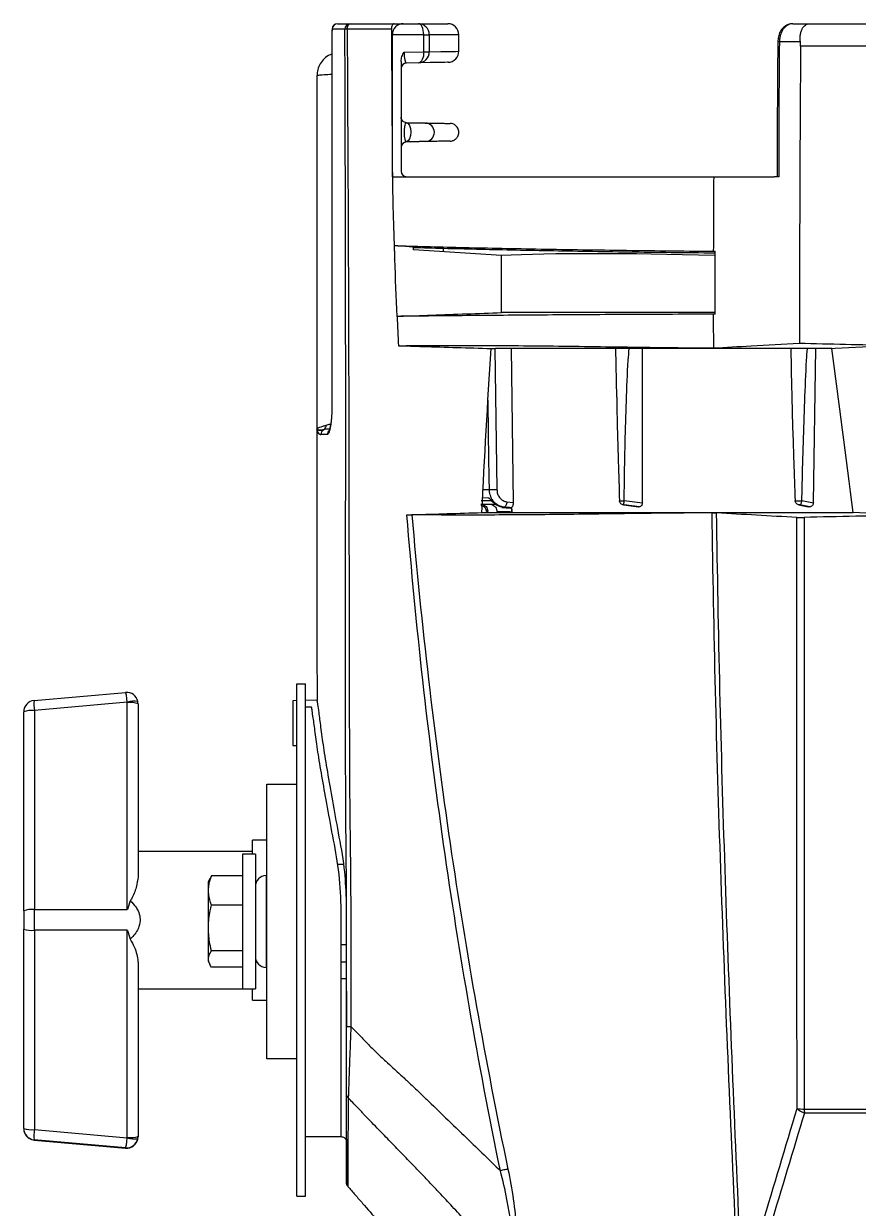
# Model space of a CAD drawing. Extents: x 9.3 to 87.2, y 1.1 to 68.8.
# Drawn here: x 32.32 to 36.88, y 7.54 to 14.01 of the extents above; entities that cross this region are included whole.
import ezdxf

# ---------------------------------------------------------------- set-up
doc = ezdxf.new("R2010")
doc.units = 0
doc.header["$MEASUREMENT"] = 0
doc.layers.add('OBJECT', color=7, linetype='CONTINUOUS')

msp = doc.modelspace()

# ---------------------------------------------------------------- linework, layer by layer
at = {"layer": 'OBJECT'}
for p, q in [((34.0049, 13.9833), (34.0039, 13.9714)), ((34.0049, 13.9833), (34.0051, 13.9808)), ((34.1045, 14.0108), (34.3445, 14.0108)), ((34.3445, 14.0108), (34.3943, 14.0108)), ((34.3943, 14.0108), (34.4773, 14.0108)), ((34.4773, 14.0108), (34.6375, 14.0108)), ((36.5226, 14.0108), (36.6113, 14.0108)), ((36.6113, 14.0108), (38.1725, 14.0108)), ((34.0038, 13.9689), (34.0037, 11.9208)), ((34.0041, 13.9689), (34.0038, 13.9689)), ((34.0039, 13.9714), (34.0041, 13.9689)), ((34.3343, 13.1748), (34.3343, 13.9512)), ((34.3343, 13.1748), (34.3343, 13.9508)), ((34.5055, 13.9508), (34.3343, 13.9508)), ((34.5055, 13.8575), (34.5055, 13.9508)), ((34.5055, 13.9508), (34.5361, 13.9508)), ((34.5361, 13.9508), (34.5361, 13.8575)), ((34.6975, 13.9508), (34.5361, 13.9508)), ((34.6975, 13.8603), (34.6975, 13.9508)), ((34.3984, 13.8556), (34.5055, 13.8575)), ((34.5055, 13.8575), (34.5361, 13.8575)), ((38.1725, 13.8885), (36.5655, 13.8885)), ((34.3825, 13.8046), (34.3825, 13.2048)), ((34.4784, 13.7975), (34.412, 13.7963)), ((33.9225, 13.7284), (33.9225, 11.7974)), ((36.0904, 13.1748), (36.4106, 13.1748)), ((36.4106, 13.1748), (36.4206, 13.1748)), ((36.4456, 13.1748), (36.4206, 13.1748)), ((34.9306, 12.7448), (34.4494, 12.7756)), ((34.6125, 12.7843), (34.6125, 12.7652)), ((34.3466, 12.7242), (34.3466, 12.7255)), ((34.9306, 12.4328), (34.9306, 12.7448)), ((36.0985, 12.4328), (34.9306, 12.4328)), ((34.3598, 12.4119), (34.3581, 12.4119)), ((36.0985, 12.4235), (36.0883, 12.4239)), ((34.8948, 12.2363), (34.9057, 11.4659)), ((34.9832, 12.239), (34.9948, 11.3952)), ((35.5541, 12.2363), (35.5601, 11.9709)), ((35.7006, 11.3932), (35.7015, 12.239)), ((36.5123, 12.2363), (36.5156, 12.0219)), ((36.6354, 11.3932), (36.6489, 12.239)), ((34.8305, 11.4667), (34.8647, 11.4659)), ((34.8206, 11.405), (34.8854, 11.405)), ((34.8279, 11.4217), (34.8583, 11.4211)), ((34.9605, 11.3986), (34.9948, 11.3952)), ((35.5754, 11.4046), (35.5754, 11.4032)), ((35.6013, 11.4039), (35.6013, 11.4056)), ((35.6013, 11.4056), (35.7006, 11.3932)), ((36.5354, 11.4046), (36.5355, 11.4032)), ((36.5722, 11.4039), (36.5723, 11.4056)), ((36.5723, 11.4056), (36.6354, 11.3932)), ((34.826, 11.3857), (34.8649, 11.3857)), ((34.8649, 11.3857), (34.906, 11.3857)), ((34.9052, 11.3457), (34.9795, 11.3457)), ((34.9334, 11.3677), (34.9776, 11.3636)), ((34.9335, 11.3677), (34.9334, 11.3677)), ((34.9335, 11.3677), (34.9777, 11.3636)), ((34.9842, 11.3657), (34.9436, 11.3698)), ((34.9777, 11.3636), (34.9776, 11.3636)), ((34.9783, 11.3636), (34.9777, 11.3636)), ((35.598, 11.3815), (35.6799, 11.371)), ((35.6008, 11.3813), (35.6005, 11.3813)), ((35.6005, 11.3813), (35.6815, 11.3709)), ((35.6844, 11.3709), (35.6008, 11.3813)), ((35.6815, 11.3709), (35.68, 11.3712)), ((36.5564, 11.3819), (36.6075, 11.3713)), ((36.5619, 11.3813), (36.5614, 11.3813)), ((36.5614, 11.3813), (36.6114, 11.3709)), ((36.615, 11.3709), (36.5619, 11.3813)), ((36.6114, 11.3709), (36.6076, 11.3716)), ((37.1511, 11.3242), (36.8525, 11.3398)), ((32.3766, 10.3132), (32.8766, 10.3571)), ((33.8125, 7.6048), (33.8125, 10.4048)), ((33.8125, 10.4048), (33.8605, 10.4048)), ((33.8605, 7.6048), (33.8605, 10.4048)), ((32.8855, 10.3029), (32.3777, 10.2583)), ((32.8857, 9.1705), (32.8857, 10.3014)), ((32.9445, 10.2948), (32.9445, 9.35)), ((33.8125, 10.3122), (33.7905, 10.3118)), ((33.7905, 10.3118), (33.7905, 10.0678)), ((33.9276, 10.3142), (33.8605, 10.313)), ((32.3195, 9.1629), (32.3195, 10.2509)), ((32.3777, 10.2583), (32.3777, 9.1703)), ((33.8932, 10.2765), (33.8605, 10.2766)), ((33.7905, 10.0678), (33.8125, 10.0674)), ((33.6475, 8.3548), (33.6475, 9.8548)), ((33.6475, 9.8548), (33.8125, 9.8548)), ((33.6475, 9.5496), (33.5695, 9.5496)), ((33.5695, 9.4723), (33.5695, 9.5496)), ((33.5695, 9.4871), (32.9445, 9.4871)), ((33.5855, 9.4723), (33.5155, 9.4723)), ((33.5155, 9.4723), (33.5155, 8.7373)), ((33.5855, 9.4723), (33.5855, 8.7373)), ((34.0668, 9.4164), (34.034, 9.417)), ((33.3367, 9.3394), (33.3275, 9.3198)), ((33.3451, 9.3541), (33.3381, 9.3387)), ((33.5155, 9.3541), (33.3451, 9.3541)), ((33.6475, 9.3561), (33.6445, 9.3561)), ((33.6445, 9.3561), (33.6445, 8.8536)), ((33.3275, 9.3198), (33.3275, 8.8898)), ((33.5155, 9.1943), (33.3451, 9.1943)), ((32.3195, 9.1629), (32.3195, 9.0641)), ((32.3777, 9.1703), (32.8857, 9.1705)), ((32.3195, 7.9748), (32.3195, 9.0641)), ((32.8857, 9.0576), (32.3777, 9.0574)), ((32.3777, 9.0574), (32.3777, 7.9681)), ((32.8857, 7.9254), (32.8857, 9.0576)), ((33.5155, 8.945), (33.3451, 8.945)), ((34.0541, 8.9798), (34.0825, 8.9798)), ((32.9445, 8.8773), (32.9445, 7.9313)), ((33.3275, 8.8898), (33.3367, 8.8702)), ((34.0541, 8.8844), (34.0828, 8.8849)), ((34.0827, 8.9213), (34.0838, 8.5317)), ((33.5155, 8.8555), (33.3451, 8.8555)), ((33.6445, 8.8536), (33.6475, 8.8535)), ((34.0541, 8.793), (34.0855, 8.7936)), ((32.9445, 8.7371), (33.5695, 8.7371)), ((33.5155, 8.7373), (33.5855, 8.7373)), ((33.5695, 8.6746), (33.5695, 8.7371)), ((33.5695, 8.6746), (33.6475, 8.6746)), ((33.8125, 8.3548), (33.6475, 8.3548)), ((36.5849, 8.0796), (38.1525, 8.0796)), ((38.1525, 8.0585), (36.5864, 8.0585)), ((32.3195, 7.9733), (32.3195, 7.9748)), ((32.3777, 7.9681), (32.8855, 7.9238)), ((32.8766, 7.869), (32.3766, 7.9126)), ((32.3766, 7.9126), (32.3766, 7.911)), ((32.3766, 7.911), (32.8766, 7.8671)), ((32.9445, 7.9313), (32.9445, 7.9293)), ((33.8605, 7.9298), (34.0538, 7.9298)), ((32.8766, 7.8671), (32.8766, 7.869)), ((33.8125, 7.6048), (33.8605, 7.6048))]:
    msp.add_line(p, q, dxfattribs=at)
at = {"layer": 'OBJECT', "flags": 128}
for points in [[(34.0875, 13.9812), (34.0878, 13.987), (34.0888, 13.9925), (34.0904, 13.9977), (34.0925, 14.0022), (34.0951, 14.0058), (34.098, 14.0086), (34.1012, 14.0103), (34.1045, 14.0108)], [(34.5055, 13.9508), (34.5049, 13.9625), (34.5033, 13.9738), (34.5007, 13.9842), (34.4972, 13.9933), (34.493, 14.0007), (34.4881, 14.0063), (34.4828, 14.0097), (34.4773, 14.0108)], [(34.329, 13.9804), (34.2796, 13.9806), (34.0875, 13.9812)], [(34.5055, 13.8575), (34.5051, 13.8458), (34.5037, 13.8346), (34.5012, 13.8243), (34.4979, 13.8152), (34.4937, 13.8078), (34.489, 13.8022), (34.4838, 13.7987), (34.4784, 13.7975)], [(34.5361, 13.8575), (34.5997, 13.8586), (34.6476, 13.8594), (34.6795, 13.86), (34.6955, 13.8603), (34.6975, 13.8603)], [(36.564, 13.9125), (36.462, 13.9124), (36.4494, 13.9124)], [(34.6386, 13.8003), (34.6366, 13.8003), (34.6207, 13.8), (34.589, 13.7994), (34.5415, 13.7986), (34.4784, 13.7975)], [(34.4114, 13.4703), (34.4207, 13.4663), (34.4284, 13.4553), (34.4336, 13.4387), (34.4353, 13.4192), (34.4335, 13.3994), (34.4283, 13.3823), (34.4205, 13.3704), (34.4113, 13.3654)], [(34.449, 12.789), (34.4469, 12.7892), (34.3441, 12.7986)], [(36.7365, 12.2363), (36.7368, 12.2363), (36.7552, 12.2373), (36.7921, 12.2394), (36.9397, 12.2474), (37.0648, 12.2543)], [(34.0041, 11.9208), (34.0038, 11.9208), (34.0038, 11.9208)], [(34.8647, 11.4659), (34.8639, 11.5258), (34.8605, 11.7655), (34.8579, 11.9546)], [(34.8826, 11.3981), (34.8829, 11.3979), (34.8834, 11.398)], [(34.9605, 11.3986), (34.9597, 11.3929), (34.9584, 11.3874), (34.9566, 11.3824), (34.9545, 11.378), (34.952, 11.3744), (34.9493, 11.3718), (34.9464, 11.3702), (34.9436, 11.3698)], [(34.4139, 11.3269), (34.431, 11.3275), (34.4459, 11.328)], [(34.8177, 11.3857), (34.8184, 11.3855), (34.819, 11.3849), (34.8196, 11.3838), (34.8201, 11.3825), (34.8206, 11.3808), (34.8208, 11.3789), (34.821, 11.3769), (34.821, 11.3748)], [(34.8557, 11.3457), (34.8559, 11.3456), (34.8557, 11.3454), (34.8553, 11.3453), (34.8545, 11.3451), (34.8535, 11.345), (34.8523, 11.3449), (34.8508, 11.3449), (34.8492, 11.3448)], [(34.9842, 11.3661), (34.985, 11.3552), (34.9862, 11.3398)], [(34.9853, 11.3671), (34.9868, 11.3472), (34.9873, 11.3398)]]:
    msp.add_lwpolyline(points, dxfattribs=at)
at = {"layer": 'OBJECT'}
for centre, radius, start, end in [((34.0348, 13.9808), 0.03, 90, 175.22153), ((34.035, 13.981), 0.0298, 90.29875, 180.29704), ((34.1048, 13.9811), 0.0297, 90.55643, 180.54658), ((34.4767, 13.9514), 0.0594, 359.42173, 89.41031), ((34.6375, 13.9508), 0.06, 0, 90), ((34.0338, 13.9689), 0.03, 175.25123, 180.00132), ((34.0889, 13.6924), 0.2888, 90.27581, 92.74231), ((34.2743, 13.9508), 0.06, 0, 0.3796), ((34.4767, 13.8569), 0.0594, 271.5764, 0.61194), ((34.6375, 13.8603), 0.06, 271, 1.07594), ((36.4471, 13.8717), 0.0408, 86.75783, 98.98726), ((34.4125, 13.7663), 0.03, 91, 180), ((34.5132, 13.4178), 0.0507, 271.7308, 88.20289), ((34.4125, 13.3354), 0.03, 92.30248, 179.97075), ((34.4125, 13.3353), 0.03, 91.00001, 179.99987), ((34.4125, 13.2048), 0.03, 180, 270), ((33.9734, 11.7658), 0.03, 120.2764, 179.9938), ((33.9431, 11.8173), 0.0297, 300.72681, 0.83539), ((34.0085, 11.7659), 0.0301, 129.60802, 180.01235), ((34.8852, 11.9169), 0.4516, 267.39951, 272.60049), ((34.9786, 11.3736), 0.01, 264.7143, 268.60644), ((32.382, 10.2509), 0.0625, 94.99954, 179.9995), ((32.5946, 10.29), 0.2192, 173.94515, 188.32585), ((32.9237, 10.1915), 0.1177, 80.4838, 108.93313), ((32.9009, 10.1698), 0.1324, 70.7766, 96.6029), ((32.364, 10.1331), 0.1259, 83.79184, 110.70262), ((33.6455, 9.2961), 0.06, 91, 180), ((32.364, 9.0451), 0.1259, 83.7918, 110.70272), ((32.364, 9.194), 0.1373, 251.09808, 275.71146), ((33.6455, 8.9136), 0.06, 180, 269), ((36.5871, 8.285), 0.2054, 258.43972, 269.38114), ((36.6094, 8.1403), 0.085, 221.73569, 254.33277), ((36.8264, 8.0866), 0.2416, 181.65455, 186.67429), ((32.364, 8.1047), 0.1373, 251.09818, 275.71135), ((32.382, 7.9748), 0.0625, 180.0005, 265.00039), ((32.382, 7.9733), 0.0625, 180.0005, 265.00039), ((32.6009, 7.936), 0.2256, 171.80485, 185.9516), ((32.9259, 8.0453), 0.128, 251.63483, 277.78305), ((32.9009, 8.0692), 0.1446, 263.94381, 287.53864), ((34.1138, 7.6718), 0.03, 179.99967, 190.04613)]:
    msp.add_arc(centre, radius, start, end, dxfattribs=at)
for centre, major_axis, ratio, start_param, end_param in [((34.3943, 13.9508), (0.0424, 0.0424), 0.999956, 0.785387, 2.349558), ((34.4125, 13.8564), (0.0006, 0.06), 0.234538, 1.585488, 3.148091), ((38.1725, 12.4321), (3.68, -0.2402), 0.058259, 2.173321, 2.652465), ((38.1725, -22.3309), (-3.3449, 44.0055), 0.043321, 5.580361, 5.612626), ((38.1691, 11.0539), (3.6146, -0.2985), 0.028889, 2.657189, 2.681949), ((38.1538, 11.0553), (3.6347, -0.3002), 0.028889, 2.65589, 2.656559), ((38.1743, 11.0534), (3.5736, -0.2951), 0.028889, 2.67637, 2.68043), ((38.1649, 11.0559), (3.6002, -0.218), 0.063145, 2.334722, 2.33584), ((38.1678, 11.0559), (3.6002, -0.1369), 0.078799, 2.019734, 2.020852), ((32.882, 10.2948), (0.0427, 0.0457), 0.999311, 5.671058, 7.122997), ((32.882, 10.2948), (-0.0054, 0.0623), 0.06761, 4.836701, 6.28864), ((32.8782, 10.3013), (0.00723, 0.00201), 0.999262, 6.011837, 6.217961), ((32.882, 10.2948), (0.0607, 0.0147), 0.9999, 6.045196, 6.25132), ((32.382, 9.1112), (0, 0.5), 0.008776, 1.452198, 1.678535), ((32.882, 7.9312), (0.0055, 0.0623), 0.06666, 3.147047, 4.598987), ((32.882, 7.9312), (0.0465, 0.0418), 0.999308, 3.894099, 5.346038), ((32.882, 7.9293), (-0.0427, 0.0457), 0.999311, 2.301781, 3.75372), ((32.8782, 7.9254), (0.00209, 0.00721), 0.999287, 4.78844, 4.994564), ((32.882, 7.9313), (0.0201, 0.0592), 0.999925, 4.834488, 5.040612), ((32.882, 7.9293), (0.0607, -0.0147), 0.9999, 0.031866, 0.237989)]:
    msp.add_ellipse(centre, major_axis=major_axis, ratio=ratio, start_param=start_param, end_param=end_param, dxfattribs=at)
for points in [[(34.0348, 14.0108), (34.0545, 14.0108), (34.0778, 14.0108), (34.1045, 14.0108)], [(34.0051, 13.9808), (34.0048, 13.9768), (34.0045, 13.9729), (34.0041, 13.9689)], [(34.0041, 13.9689), (34.0041, 13.2862), (34.0045, 12.6035), (34.0041, 11.9208)], [(34.0751, 13.9808), (34.0482, 13.9808), (34.0249, 13.9808), (34.0051, 13.9808)], [(34.329, 13.9804), (34.3309, 13.7119), (34.3326, 13.4434), (34.3343, 13.1748)], [(36.4494, 13.9124), (36.4473, 13.6666), (36.446, 13.4207), (36.4456, 13.1748)], [(36.5655, 13.8885), (36.5637, 13.6506), (36.5623, 13.4127), (36.5613, 13.1748)], [(36.5655, 13.8885), (36.5655, 13.8966), (36.565, 13.9047), (36.564, 13.9125)], [(34.3343, 13.1748), (34.3368, 13.025), (34.3411, 12.8752), (34.3466, 12.7255)], [(36.0904, 13.1748), (36.0895, 13.0391), (36.0889, 12.9035), (36.0885, 12.7678)], [(36.5613, 13.1748), (36.56, 12.8718), (36.5592, 12.5689), (36.5587, 12.266)], [(34.3441, 12.7986), (34.3449, 12.7742), (34.3457, 12.7499), (34.3466, 12.7255)], [(34.4494, 12.7756), (34.4493, 12.7801), (34.4491, 12.7846), (34.449, 12.789)], [(36.0885, 12.7678), (36.0919, 12.7681), (36.0952, 12.7684), (36.0985, 12.7687)], [(36.0985, 12.4235), (36.0985, 12.5386), (36.0985, 12.6536), (36.0985, 12.7687)], [(34.3466, 12.7242), (34.3499, 12.6201), (34.3537, 12.516), (34.3581, 12.4119)], [(34.3598, 12.4119), (34.3623, 12.3585), (34.365, 12.3051), (34.3678, 12.2516)], [(36.0883, 12.4239), (36.0884, 12.3623), (36.0886, 12.3007), (36.0888, 12.2392)], [(34.3678, 12.2516), (34.4122, 12.2503), (34.4565, 12.2489), (34.5009, 12.2476)], [(34.5009, 12.2476), (34.6251, 12.2438), (34.7494, 12.24), (34.8737, 12.2363)], [(34.8234, 11.3399), (34.8383, 11.6389), (34.8551, 11.9376), (34.8737, 12.2363)], [(34.8737, 12.2363), (34.8814, 12.2363), (34.8893, 12.2363), (34.8972, 12.2363)], [(36.5587, 12.266), (36.7264, 12.2612), (36.8951, 12.2575), (37.0647, 12.2548)], [(33.9946, 11.7958), (33.9803, 11.7958), (33.9682, 11.7942), (33.9582, 11.7918)], [(33.9784, 11.7659), (33.9639, 11.7658), (33.9522, 11.7658), (33.9433, 11.7658)], [(34.4459, 11.328), (34.5718, 11.3322), (34.6976, 11.3362), (34.8234, 11.3399)], [(34.8234, 11.3399), (34.8396, 11.3399), (34.8562, 11.3398), (34.8732, 11.3398)], [(36.5445, 11.313), (36.398, 11.3212), (36.2515, 11.3295), (36.1049, 11.3382)], [(34.4139, 11.3269), (34.425, 11.3273), (34.4345, 11.3275), (34.4411, 11.3274)], [(37.1511, 11.3242), (36.9608, 11.3216), (36.7718, 11.3181), (36.5841, 11.313)], [(34.0838, 8.1584), (34.0838, 8.152), (34.0873, 8.1455), (34.0933, 8.1411)], [(36.3572, 7.4522), (36.4199, 7.6619), (36.4827, 7.8725), (36.546, 8.0838)], [(36.5864, 8.0585), (36.5238, 7.8515), (36.4616, 7.6452), (36.3994, 7.4398)]]:
    msp.add_open_spline(points, degree=3, dxfattribs=at)
for points, knots in [([(34.3445, 14.0108), (34.3424, 14.0108), (34.3404, 14.01), (34.3366, 14.007), (34.3349, 14.0047), (34.3306, 13.9963), (34.329, 13.9884), (34.329, 13.9804)], [0, 0, 0, 0, 0.25, 0.25, 0.5, 0.5, 1, 1, 1, 1]), ([(36.522, 14.0101), (36.5204, 14.0103), (36.5095, 14.0118), (36.4903, 14.0044), (36.4686, 13.9893), (36.4528, 13.9672), (36.4426, 13.9409), (36.4417, 13.9212), (36.4413, 13.912)], [0, 0, 0, 0, 0.034902, 0.232747, 0.412497, 0.602874, 0.814328, 1, 1, 1, 1]), ([(36.5226, 14.0108), (36.5132, 14.0108), (36.5038, 14.0083), (36.4909, 14.0011), (36.4867, 13.9982), (36.4787, 13.9911), (36.4751, 13.9871), (36.4683, 13.9781), (36.4652, 13.9731), (36.4598, 13.9624), (36.4574, 13.9567), (36.4536, 13.9447), (36.4521, 13.9384), (36.4501, 13.9256), (36.4495, 13.919), (36.4494, 13.9124)], [0, 0, 0, 0, 0.25, 0.25, 0.375, 0.375, 0.5, 0.5, 0.625, 0.625, 0.75, 0.75, 0.875, 0.875, 1, 1, 1, 1]), ([(36.564, 13.9125), (36.5631, 13.9195), (36.5627, 13.9263), (36.5629, 13.9396), (36.5635, 13.946), (36.5655, 13.9582), (36.5669, 13.9639), (36.5704, 13.9746), (36.5725, 13.9795), (36.5772, 13.9883), (36.5798, 13.9921), (36.5854, 13.9989), (36.5884, 14.0017), (36.5946, 14.0062), (36.5979, 14.0079), (36.6045, 14.0102), (36.6079, 14.0108), (36.6113, 14.0108)], [0, 0, 0, 0, 0.125, 0.125, 0.25, 0.25, 0.375, 0.375, 0.5, 0.5, 0.625, 0.625, 0.75, 0.75, 0.875, 0.875, 1, 1, 1, 1]), ([(34.0838, 8.5317), (34.0838, 8.6452), (34.0839, 8.7587), (34.0839, 8.929), (34.0839, 8.9858), (34.0838, 9.0993), (34.0839, 9.1561), (34.0837, 9.3264), (34.0823, 9.4399), (34.0802, 9.667), (34.0796, 9.7805), (34.0788, 10.0075), (34.0788, 10.1211), (34.0788, 10.3481), (34.0788, 10.4617), (34.0789, 10.8022), (34.079, 11.0293), (34.0792, 11.4834), (34.0793, 11.7105), (34.0793, 12.1646), (34.0791, 12.3916), (34.0784, 12.8457), (34.0778, 13.0727), (34.0764, 13.5268), (34.0758, 13.7538), (34.0751, 13.9808)], [0, 0, 0, 0, 0.0625, 0.0625, 0.09375, 0.09375, 0.125, 0.125, 0.1875, 0.1875, 0.25, 0.25, 0.3125, 0.3125, 0.375, 0.375, 0.5, 0.5, 0.625, 0.625, 0.75, 0.75, 0.875, 0.875, 1, 1, 1, 1]), ([(34.0875, 13.9812), (34.0887, 13.7541), (34.0898, 13.5271), (34.0921, 13.073), (34.0931, 12.846), (34.0948, 12.3919), (34.0954, 12.1648), (34.0964, 11.7107), (34.0968, 11.4836), (34.0975, 11.0295), (34.0979, 10.8024), (34.0985, 10.4618), (34.0988, 10.3483), (34.0993, 10.1212), (34.0995, 10.0077), (34.101, 9.7806), (34.102, 9.6671), (34.1048, 9.44), (34.1063, 9.3265), (34.107, 9.0994), (34.1071, 8.9859), (34.1075, 8.7588), (34.1077, 8.6453), (34.1078, 8.5317)], [0, 0, 0, 0, 0.125, 0.125, 0.25, 0.25, 0.375, 0.375, 0.5, 0.5, 0.625, 0.625, 0.6875, 0.6875, 0.75, 0.75, 0.8125, 0.8125, 0.875, 0.875, 0.9375, 0.9375, 1, 1, 1, 1]), ([(34.3825, 13.8046), (34.3825, 13.8139), (34.3841, 13.8229), (34.3898, 13.8402), (34.3938, 13.8482), (34.3984, 13.8556)], [0, 0, 0, 0, 0.5, 0.5, 1, 1, 1, 1]), ([(36.441, 13.912), (36.4405, 13.8607), (36.4381, 13.615), (36.4377, 13.3693), (36.4374, 13.1748)], [0, 0, 0, 0, 0.208647, 1, 1, 1, 1]), ([(34.0041, 13.8448), (34.0007, 13.8436), (33.9848, 13.8385), (33.9615, 13.8212), (33.9389, 13.7931), (33.9249, 13.7616), (33.9237, 13.7392), (33.9232, 13.7285)], [0, 0, 0, 0, 0.072194, 0.331122, 0.558392, 0.787018, 1, 1, 1, 1]), ([(34.0041, 13.734), (33.9886, 13.7329), (33.9544, 13.7305), (33.9274, 13.7286), (33.9251, 13.7284), (33.924, 13.7284)], [0, 0, 0, 0, 0.309486, 0.684125, 1, 1, 1, 1]), ([(34.4119, 13.4703), (34.4042, 13.4705), (34.3965, 13.4738), (34.3857, 13.4848), (34.3825, 13.4926), (34.3825, 13.5003)], [0, 0, 0, 0, 0.5, 0.5, 1, 1, 1, 1]), ([(34.4119, 13.4703), (34.4103, 13.4703), (34.4088, 13.4693), (34.4058, 13.465), (34.4044, 13.4619), (34.4024, 13.4554), (34.4018, 13.4529), (34.4007, 13.4475), (34.4002, 13.4444), (34.3994, 13.4379), (34.3991, 13.4344), (34.3986, 13.427), (34.3985, 13.4233), (34.3984, 13.4155), (34.3985, 13.4116), (34.3989, 13.4042), (34.3992, 13.4005), (34.4003, 13.3903), (34.4013, 13.3845), (34.405, 13.3707), (34.4082, 13.366), (34.4113, 13.3654)], [0, 0, 0, 0, 0.125, 0.125, 0.25, 0.25, 0.3125, 0.3125, 0.375, 0.375, 0.4375, 0.4375, 0.5, 0.5, 0.5625, 0.5625, 0.625, 0.625, 0.75, 0.75, 1, 1, 1, 1]), ([(34.4114, 13.4703), (34.4141, 13.4703), (34.4193, 13.4702), (34.427, 13.47), (34.4344, 13.4699), (34.4415, 13.4698), (34.4484, 13.4697), (34.455, 13.4696), (34.4613, 13.4694), (34.4675, 13.4693), (34.4733, 13.4692), (34.4808, 13.4691), (34.4893, 13.469), (34.4981, 13.4688), (34.5053, 13.4687), (34.511, 13.4686), (34.5136, 13.4685), (34.5148, 13.4685)], [0, 0, 0, 0, 0.050185, 0.100023, 0.149614, 0.199062, 0.248473, 0.29795, 0.347598, 0.397519, 0.447817, 0.498589, 0.600283, 0.700421, 0.799846, 0.89942, 1, 1, 1, 1]), ([(34.5148, 13.4685), (34.5187, 13.4684), (34.5264, 13.4683), (34.5374, 13.4681), (34.5475, 13.4679), (34.557, 13.4678), (34.5657, 13.4676), (34.5798, 13.4674), (34.5975, 13.4671), (34.6139, 13.4668), (34.6251, 13.4666), (34.6327, 13.4665), (34.639, 13.4663), (34.6439, 13.4663), (34.6473, 13.4662), (34.6496, 13.4662), (34.6499, 13.4662), (34.65, 13.4662)], [0, 0, 0, 0, 0.045157, 0.088912, 0.131266, 0.172222, 0.211781, 0.249947, 0.374926, 0.499933, 0.571396, 0.64283, 0.714247, 0.78566, 0.857081, 0.928524, 1, 1, 1, 1]), ([(34.65, 13.3695), (34.654, 13.3699), (34.6631, 13.3707), (34.6775, 13.3774), (34.6885, 13.3883), (34.6949, 13.4007), (34.6977, 13.412), (34.6976, 13.4239), (34.6947, 13.4354), (34.6892, 13.4457), (34.68, 13.4561), (34.6666, 13.4643), (34.6551, 13.4656), (34.65, 13.4662)], [0, 0, 0, 0, 0.080493, 0.183, 0.310454, 0.383342, 0.460575, 0.540176, 0.619772, 0.696994, 0.769872, 0.89735, 1, 1, 1, 1]), ([(34.4113, 13.3654), (34.4113, 13.3654), (34.4113, 13.3654), (34.4113, 13.3654), (34.4115, 13.3654), (34.4118, 13.3653), (34.412, 13.3653), (34.412, 13.3653), (34.412, 13.3653), (34.412, 13.3653)], [-0.00000006, -0.00000006, -0.00000006, -0.00000006, 0, 0, 0, 0.00008830403, 0.00008830403, 0.00008830403, 0.00008836403, 0.00008836403, 0.00008836403, 0.00008836403]), ([(34.5148, 13.3671), (34.5142, 13.3671), (34.513, 13.3671), (34.5107, 13.3671), (34.508, 13.367), (34.5049, 13.367), (34.5015, 13.3669), (34.4976, 13.3668), (34.4934, 13.3668), (34.4887, 13.3667), (34.4837, 13.3666), (34.4766, 13.3665), (34.4672, 13.3663), (34.4549, 13.3661), (34.4415, 13.3659), (34.4273, 13.3656), (34.4171, 13.3654), (34.412, 13.3653)], [0, 0, 0, 0, 0.051065, 0.101782, 0.15226, 0.202611, 0.252946, 0.303378, 0.354018, 0.404976, 0.456361, 0.508278, 0.608033, 0.7063, 0.803854, 0.90149, 1, 1, 1, 1]), ([(34.65, 13.3695), (34.65, 13.3695), (34.6499, 13.3695), (34.6492, 13.3695), (34.6482, 13.3695), (34.6467, 13.3694), (34.6449, 13.3694), (34.6427, 13.3694), (34.6401, 13.3693), (34.637, 13.3693), (34.6336, 13.3692), (34.6298, 13.3691), (34.6256, 13.3691), (34.6209, 13.369), (34.6122, 13.3688), (34.5975, 13.3686), (34.5748, 13.3682), (34.5473, 13.3677), (34.526, 13.3673), (34.5148, 13.3671)], [0, 0, 0, 0, 0.038484, 0.076959, 0.115425, 0.153885, 0.19234, 0.230793, 0.269246, 0.307701, 0.346159, 0.384623, 0.423094, 0.461574, 0.500066, 0.625046, 0.750054, 0.868724, 1, 1, 1, 1]), ([(34.3343, 13.1748), (34.4462, 13.1748), (34.5677, 13.1748), (34.7643, 13.1748), (34.832, 13.1748), (34.9717, 13.1748), (35.0436, 13.1748), (35.1548, 13.1748), (35.1923, 13.1748), (35.2683, 13.1748), (35.3067, 13.1748), (35.4232, 13.1748), (35.5026, 13.1748), (35.7458, 13.1748), (35.9147, 13.1748), (36.0904, 13.1748)], [0, 0, 0, 0, 0.25, 0.25, 0.375, 0.375, 0.5, 0.5, 0.5625, 0.5625, 0.625, 0.625, 0.75, 0.75, 1, 1, 1, 1]), ([(34.3441, 12.7986), (34.3994, 12.7969), (34.4572, 12.7952), (34.5776, 12.792), (34.6402, 12.7905), (34.8347, 12.7859), (34.9735, 12.7831), (35.2672, 12.7778), (35.422, 12.7755), (35.6647, 12.7723), (35.7474, 12.7713), (35.9156, 12.7694), (36.0013, 12.7686), (36.0885, 12.7678)], [0, 0, 0, 0, 0.125, 0.125, 0.25, 0.25, 0.5, 0.5, 0.75, 0.75, 0.875, 0.875, 1, 1, 1, 1]), ([(34.449, 12.789), (34.5557, 12.7857), (34.6711, 12.7826), (34.9181, 12.7767), (35.0497, 12.7739), (35.327, 12.7689), (35.4729, 12.7666), (35.701, 12.7635), (35.7786, 12.7626), (35.9364, 12.7608), (36.0168, 12.76), (36.0985, 12.7592)], [0, 0, 0, 0, 0.25, 0.25, 0.5, 0.5, 0.75, 0.75, 0.875, 0.875, 1, 1, 1, 1]), ([(34.3581, 12.4119), (34.3634, 12.4121), (34.3687, 12.4123), (34.374, 12.4125), (34.4324, 12.4146), (34.4908, 12.4167), (34.5492, 12.4188), (34.6128, 12.4212), (34.6764, 12.4235), (34.7399, 12.4258), (34.8035, 12.4281), (34.8671, 12.4305), (34.9306, 12.4328)], [0.01296288, 0.01296288, 0.01296288, 0.01296288, 0.01336678, 0.01336678, 0.01336678, 0.01782238, 0.01782238, 0.01782238, 0.02267014, 0.02267014, 0.02267014, 0.0275179, 0.0275179, 0.0275179, 0.0275179]), ([(36.0883, 12.4239), (36.0017, 12.4236), (35.9166, 12.4232), (35.7496, 12.4225), (35.6677, 12.4221), (35.507, 12.4213), (35.4286, 12.4208), (35.2754, 12.4199), (35.2005, 12.4194), (35.0549, 12.4184), (34.9843, 12.4179), (34.8472, 12.4168), (34.7808, 12.4162), (34.5882, 12.4145), (34.469, 12.4132), (34.3598, 12.4119)], [0, 0, 0, 0, 0.125, 0.125, 0.25, 0.25, 0.375, 0.375, 0.5, 0.5, 0.625, 0.625, 0.75, 0.75, 1, 1, 1, 1]), ([(34.3678, 12.2516), (34.4764, 12.2526), (34.5946, 12.2532), (34.7858, 12.2531), (34.852, 12.2529), (34.9887, 12.2522), (35.0592, 12.2517), (35.2043, 12.2502), (35.2788, 12.2493), (35.4316, 12.2473), (35.51, 12.2461), (35.7498, 12.2427), (35.916, 12.2406), (36.0888, 12.2392)], [0, 0, 0, 0, 0.25, 0.25, 0.375, 0.375, 0.5, 0.5, 0.625, 0.625, 0.75, 0.75, 1, 1, 1, 1]), ([(36.7365, 12.2363), (36.642, 12.2363), (36.5491, 12.2363), (36.4124, 12.2363), (36.3672, 12.2363), (36.2777, 12.2363), (36.2334, 12.2363), (36.1023, 12.2363), (36.0172, 12.2363), (35.893, 12.2363), (35.8521, 12.2363), (35.7716, 12.2363), (35.7318, 12.2363), (35.6148, 12.2363), (35.5396, 12.2363), (35.4309, 12.2363), (35.3954, 12.2363), (35.3258, 12.2363), (35.2916, 12.2363), (35.1249, 12.2363), (35.0045, 12.2363), (34.8972, 12.2363)], [0, 0, 0, 0, 0.125, 0.125, 0.1875, 0.1875, 0.25, 0.25, 0.375, 0.375, 0.4375, 0.4375, 0.5, 0.5, 0.625, 0.625, 0.6875, 0.6875, 0.75, 0.75, 1, 1, 1, 1]), ([(35.6013, 11.4056), (35.6017, 11.4357), (35.6031, 11.541), (35.6064, 11.7215), (35.6129, 11.947), (35.6191, 12.1188), (35.6269, 12.215), (35.6286, 12.2363)], [0, 0, 0, 0, 0.1088429, 0.3801773, 0.651516, 0.9228817, 1, 1, 1, 1]), ([(36.0888, 12.2392), (36.1573, 12.2432), (36.2259, 12.2472), (36.2944, 12.2511), (36.3825, 12.2562), (36.4706, 12.2611), (36.5587, 12.266)], [0, 0, 0, 0, 0.01018856, 0.01018856, 0.01018856, 0.02327874, 0.02327874, 0.02327874, 0.02327874]), ([(36.5723, 11.4056), (36.573, 11.4357), (36.5755, 11.541), (36.5804, 11.7215), (36.588, 11.947), (36.5946, 12.1188), (36.601, 12.215), (36.6025, 12.2363)], [0, 0, 0, 0, 0.108843, 0.380177, 0.651516, 0.922882, 1, 1, 1, 1]), ([(36.5163, 12.0219), (36.5168, 11.995), (36.5195, 11.8601), (36.5269, 11.6543), (36.533, 11.4755), (36.5354, 11.4046)], [0, 0, 0, 0, 0.130977, 0.655532, 1, 1, 1, 1]), ([(34.0041, 11.9208), (34.0041, 11.9092), (34.0039, 11.8978), (34.0032, 11.8812), (34.0029, 11.8757), (34.0022, 11.8651), (34.0019, 11.8599), (34.0006, 11.8451), (33.9996, 11.8358), (33.9974, 11.8191), (33.9962, 11.8116), (33.9937, 11.7982), (33.9923, 11.7925), (33.9896, 11.7827), (33.9882, 11.7786), (33.9854, 11.7722), (33.984, 11.7698), (33.9812, 11.7667), (33.9798, 11.7659), (33.9784, 11.7659)], [0, 0, 0, 0, 0.125, 0.125, 0.1875, 0.1875, 0.25, 0.25, 0.375, 0.375, 0.5, 0.5, 0.625, 0.625, 0.75, 0.75, 0.875, 0.875, 1, 1, 1, 1]), ([(34.0036, 11.9158), (34.0036, 11.9094), (34.0036, 11.8902), (34.0017, 11.86), (33.9984, 11.8286), (33.9943, 11.804), (33.9899, 11.7889), (33.989, 11.7873), (33.9887, 11.7867)], [0, 0, 0, 0, 0.0914298, 0.2723221, 0.4578787, 0.6543777, 0.8629892, 1, 1, 1, 1]), ([(35.5607, 11.9706), (35.5607, 11.9608), (35.5615, 11.843), (35.568, 11.6543), (35.5733, 11.4755), (35.5754, 11.4046)], [0, 0, 0, 0, 0.052177, 0.624298, 1, 1, 1, 1]), ([(33.9433, 11.7658), (33.9416, 11.766), (33.9341, 11.7669), (33.9259, 11.777), (33.9213, 11.7951), (33.9225, 11.7917), (33.9226, 11.7915)], [0, 0, 0, 0, 0.131335, 0.551314, 0.971316, 1, 1, 1, 1]), ([(33.9223, 11.7915), (33.9223, 11.7493), (33.9223, 11.6204), (33.9222, 11.4054), (33.9222, 11.1473), (33.9222, 10.8906), (33.922, 10.6332), (33.9226, 10.4406), (33.9226, 10.3336), (33.9226, 10.3132)], [0, 0, 0, 0, 0.085501, 0.261759, 0.436232, 0.609293, 0.78276, 0.95858, 1, 1, 1, 1]), ([(33.9225, 11.7974), (33.9225, 11.7972), (33.9226, 11.7963), (33.9224, 11.7955), (33.9223, 11.7948)], [0, 0, 0, 0, 0.195956, 1, 1, 1, 1]), ([(33.9582, 11.7918), (33.9558, 11.7913), (33.9435, 11.7888), (33.9277, 11.7897), (33.9223, 11.795), (33.9224, 11.7948), (33.9224, 11.7948)], [0, 0, 0, 0, 0.103459, 0.535457, 0.988226, 1, 1, 1, 1]), ([(33.9224, 11.7948), (33.9224, 11.7948), (33.9224, 11.7947), (33.9245, 11.7918), (33.9326, 11.788), (33.9472, 11.7902), (33.9489, 11.7905)], [0, 0, 0, 0, 0.029899, 0.204716, 0.904422, 1, 1, 1, 1]), ([(33.9226, 11.7974), (33.9226, 11.7974), (33.9225, 11.7974), (33.928, 11.8035), (33.9457, 11.8088), (33.9663, 11.8156), (33.9727, 11.8177)], [0, 0, 0, 0, 0.03291, 0.343515, 0.794031, 1, 1, 1, 1]), ([(33.9226, 11.7915), (33.9231, 11.7896), (33.9242, 11.7858), (33.9328, 11.7669), (33.9408, 11.7661), (33.9433, 11.7658)], [0, 0, 0, 0, 0.390963, 0.810988, 1, 1, 1, 1]), ([(33.9727, 11.8177), (33.9799, 11.8203), (33.9875, 11.8229), (33.9973, 11.8237), (33.9977, 11.8237)], [0, 0, 0, 0, 0.95992, 1, 1, 1, 1]), ([(34.9436, 11.3698), (34.9348, 11.3715), (34.9163, 11.3753), (34.8919, 11.3934), (34.8736, 11.42), (34.8658, 11.4459), (34.8649, 11.4614), (34.8647, 11.4659)], [0, 0, 0, 0, 0.210226, 0.442825, 0.67546, 0.908111, 1, 1, 1, 1]), ([(34.9057, 11.4659), (34.9065, 11.458), (34.908, 11.4423), (34.9189, 11.4218), (34.9347, 11.4066), (34.9497, 11.4001), (34.9585, 11.3989), (34.9605, 11.3986)], [0, 0, 0, 0, 0.232727, 0.465451, 0.698207, 0.930955, 1, 1, 1, 1]), ([(34.8583, 11.4211), (34.8585, 11.4211), (34.8594, 11.421), (34.8615, 11.4198), (34.8663, 11.4156), (34.8737, 11.4077), (34.8802, 11.4012), (34.8834, 11.398)], [0, 0, 0, 0, 0.04024, 0.143407, 0.274469, 0.636428, 1, 1, 1, 1]), ([(34.8834, 11.398), (34.8922, 11.3908), (34.9055, 11.3798), (34.9265, 11.3721), (34.9372, 11.3705), (34.9424, 11.3698)], [0, 0, 0, 0, 0.5015267, 0.7597202, 1, 1, 1, 1]), ([(34.9948, 11.3952), (34.9947, 11.3918), (34.9945, 11.385), (34.9921, 11.3761), (34.9889, 11.37), (34.9864, 11.368), (34.9853, 11.3671)], [0, 0, 0, 0, 0.268705, 0.537432, 0.805454, 1, 1, 1, 1]), ([(35.5754, 11.4032), (35.578, 11.4034), (35.5834, 11.4038), (35.5952, 11.4039), (35.6013, 11.4039)], [0, 0, 0, 0, 0.488034, 1, 1, 1, 1]), ([(35.6005, 11.3813), (35.6005, 11.3813), (35.5983, 11.3814), (35.5933, 11.3822), (35.5864, 11.385), (35.5805, 11.39), (35.5765, 11.3961), (35.5758, 11.4008), (35.5754, 11.4032)], [0, 0, 0, 0, 0.0052912, 0.1814711, 0.4107938, 0.6144024, 0.8069868, 1, 1, 1, 1]), ([(35.6008, 11.3813), (35.6008, 11.3813), (35.6005, 11.3815), (35.5998, 11.3823), (35.5996, 11.3854), (35.6002, 11.3912), (35.6008, 11.3974), (35.6011, 11.4017), (35.6013, 11.4039)], [0, 0, 0, 0, 0.004563, 0.169629, 0.473653, 0.691285, 0.845258, 1, 1, 1, 1]), ([(35.7006, 11.3932), (35.7004, 11.3906), (35.7, 11.3854), (35.6971, 11.3786), (35.6928, 11.3735), (35.6883, 11.3712), (35.6854, 11.3709), (35.6844, 11.3709)], [0, 0, 0, 0, 0.221449, 0.442935, 0.66337, 0.882265, 1, 1, 1, 1]), ([(36.5355, 11.4032), (36.5403, 11.4034), (36.5501, 11.4038), (36.5647, 11.4039), (36.5722, 11.4039)], [0, 0, 0, 0, 0.488037, 1, 1, 1, 1]), ([(36.5614, 11.3813), (36.5613, 11.3813), (36.5591, 11.3814), (36.5542, 11.3822), (36.5471, 11.385), (36.5411, 11.39), (36.5368, 11.3961), (36.5359, 11.4008), (36.5355, 11.4032)], [0, 0, 0, 0, 0.005293, 0.181468, 0.410791, 0.614404, 0.806987, 1, 1, 1, 1]), ([(36.5619, 11.3813), (36.5619, 11.3813), (36.5623, 11.3815), (36.5637, 11.3823), (36.5665, 11.3854), (36.5694, 11.3912), (36.5713, 11.3974), (36.5719, 11.4017), (36.5722, 11.4039)], [0, 0, 0, 0, 0.004562, 0.169629, 0.473653, 0.691286, 0.845259, 1, 1, 1, 1]), ([(36.6354, 11.3932), (36.6351, 11.3906), (36.6346, 11.3854), (36.6308, 11.3786), (36.6254, 11.3735), (36.6198, 11.3712), (36.6162, 11.3709), (36.615, 11.3709)], [0, 0, 0, 0, 0.22145, 0.442939, 0.663368, 0.882264, 1, 1, 1, 1]), ([(36.0818, 11.3386), (35.9991, 11.338), (35.9179, 11.3373), (35.7585, 11.3356), (35.6802, 11.3346), (35.4511, 11.3317), (35.3055, 11.3297), (35.1325, 11.328), (35.0984, 11.3277), (35.0313, 11.3272), (34.9983, 11.327), (34.901, 11.3265), (34.8383, 11.3263), (34.7173, 11.3262), (34.659, 11.3263), (34.5467, 11.3267), (34.4927, 11.327), (34.4411, 11.3274)], [0, 0, 0, 0, 0.125, 0.125, 0.25, 0.25, 0.5, 0.5, 0.5625, 0.5625, 0.625, 0.625, 0.75, 0.75, 0.875, 0.875, 1, 1, 1, 1]), ([(34.8177, 11.3857), (34.8221, 11.3853), (34.8308, 11.3844), (34.8423, 11.3774), (34.8509, 11.3671), (34.8552, 11.3558), (34.8556, 11.3485), (34.8557, 11.3457)], [0, 0, 0, 0, 0.2163323, 0.4327949, 0.6499585, 0.8664846, 1, 1, 1, 1]), ([(34.8492, 11.3448), (34.8489, 11.3482), (34.8484, 11.355), (34.8436, 11.3639), (34.8364, 11.3708), (34.8284, 11.3743), (34.8231, 11.3747), (34.821, 11.3748)], [0, 0, 0, 0, 0.213521, 0.426937, 0.642927, 0.861438, 1, 1, 1, 1]), ([(34.8649, 11.3857), (34.8685, 11.3854), (34.8765, 11.3848), (34.888, 11.3791), (34.8978, 11.3696), (34.9039, 11.3579), (34.9048, 11.3495), (34.9052, 11.3457)], [0, 0, 0, 0, 0.171664, 0.385653, 0.600835, 0.816833, 1, 1, 1, 1]), ([(34.873, 11.3398), (34.8873, 11.3398), (34.9016, 11.3398), (34.9307, 11.3398), (34.9455, 11.3398), (34.9906, 11.3398), (35.0215, 11.3398), (35.1173, 11.3398), (35.1848, 11.3398), (35.2917, 11.3398), (35.3282, 11.3398), (35.4028, 11.3398), (35.4409, 11.3398), (35.5576, 11.3398), (35.6387, 11.3398), (35.8071, 11.3398), (35.8941, 11.3398), (36.0733, 11.3398), (36.1654, 11.3398), (36.4499, 11.3398), (36.6473, 11.3398), (36.8525, 11.3398)], [0, 0, 0, 0, 0.03125, 0.03125, 0.0625, 0.0625, 0.125, 0.125, 0.25, 0.25, 0.3125, 0.3125, 0.375, 0.375, 0.5, 0.5, 0.625, 0.625, 0.75, 0.75, 1, 1, 1, 1]), ([(34.9424, 11.3698), (34.9484, 11.3692), (34.9589, 11.3682), (34.9697, 11.3671), (34.9744, 11.3667)], [0, 0, 0, 0, 0.560904, 1, 1, 1, 1]), ([(34.9843, 11.3661), (34.9843, 11.3662), (34.9841, 11.3664), (34.9848, 11.3668), (34.9853, 11.3671)], [0, 0, 0, 0, 0.241606, 1, 1, 1, 1]), ([(36.0818, 11.3386), (36.0866, 11.3386), (36.0909, 11.3386), (36.0987, 11.3384), (36.1021, 11.3383), (36.1049, 11.3382)], [0, 0, 0, 0, 0.5, 0.5, 1, 1, 1, 1]), ([(36.209, 7.4517), (36.1793, 8.0975), (36.1514, 8.7447), (36.118, 9.7168), (36.1083, 10.0409), (36.0925, 10.6896), (36.0863, 11.014), (36.0818, 11.3386)], [0, 0, 0, 0, 0.5, 0.5, 0.75, 0.75, 1, 1, 1, 1]), ([(36.1049, 11.3382), (36.1093, 11.0137), (36.1153, 10.6893), (36.1307, 10.0408), (36.1401, 9.7167), (36.1724, 8.7449), (36.1993, 8.0978), (36.2277, 7.4522)], [0, 0, 0, 0, 0.25, 0.25, 0.5, 0.5, 1, 1, 1, 1]), ([(34.9247, 7.7435), (34.803, 8.335), (34.6998, 8.9296), (34.5722, 9.8262), (34.5342, 10.1257), (34.4672, 10.7256), (34.4383, 11.026), (34.4139, 11.3269)], [0, 0, 0, 0, 0.5, 0.5, 0.75, 0.75, 1, 1, 1, 1]), ([(34.4411, 11.3274), (34.4669, 11.0271), (34.4972, 10.7273), (34.5669, 10.1287), (34.6062, 9.8298), (34.7375, 8.9353), (34.8427, 8.3421), (34.9659, 7.7522)], [0, 0, 0, 0, 0.25, 0.25, 0.5, 0.5, 1, 1, 1, 1]), ([(36.5445, 11.313), (36.5467, 11.3129), (36.5492, 11.3128), (36.5548, 11.3127), (36.558, 11.3127), (36.5681, 11.3127), (36.5759, 11.3128), (36.5841, 11.313)], [0, 0, 0, 0, 0.25, 0.25, 0.5, 0.5, 1, 1, 1, 1]), ([(36.546, 8.0838), (36.5456, 8.619), (36.5455, 9.1558), (36.5453, 9.9634), (36.5451, 10.233), (36.5448, 10.7727), (36.5446, 11.0427), (36.5445, 11.313)], [0, 0, 0, 0, 0.5, 0.5, 0.75, 0.75, 1, 1, 1, 1]), ([(36.5841, 11.313), (36.5841, 11.0423), (36.5842, 10.7719), (36.5845, 10.2316), (36.5846, 9.9616), (36.5847, 9.153), (36.5847, 8.6155), (36.5849, 8.0796)], [0, 0, 0, 0, 0.25, 0.25, 0.5, 0.5, 1, 1, 1, 1]), ([(33.9227, 10.3093), (33.9227, 10.3109), (33.9227, 10.3121), (33.9227, 10.3137), (33.9227, 10.3141), (33.9227, 10.3141)], [0, 0, 0, 0, 0.5, 0.5, 1, 1, 1, 1]), ([(33.9227, 10.3093), (33.9234, 10.3051), (33.9246, 10.2965), (33.9316, 10.248), (33.9419, 10.1703), (33.9564, 10.0612), (33.9782, 9.9253), (34.0066, 9.7678), (34.0374, 9.5906), (34.0728, 9.4113), (34.079, 9.2869), (34.0818, 9.2305)], [0, 0, 0, 0, 0.10233, 0.207067, 0.32073, 0.437564, 0.551528, 0.668785, 0.783915, 0.902202, 1, 1, 1, 1]), ([(34.0538, 7.9321), (34.0538, 7.9335), (34.0538, 7.9366), (34.0538, 7.982), (34.0538, 8.0577), (34.0537, 8.1648), (34.0537, 8.2974), (34.0538, 8.4542), (34.0539, 8.6255), (34.0543, 8.8086), (34.0534, 8.9972), (34.0564, 9.1929), (34.0441, 9.3886), (34.0076, 9.5766), (33.9766, 9.7494), (33.9482, 9.9039), (33.9268, 10.035), (33.9121, 10.1429), (33.9023, 10.2151), (33.8957, 10.2598), (33.894, 10.2709), (33.8932, 10.2765)], [0, 0, 0, 0, 0.0470814, 0.1011541, 0.1567949, 0.2108675, 0.2665083, 0.3205802, 0.3762201, 0.4279462, 0.481039, 0.5346663, 0.5899501, 0.6449529, 0.7015327, 0.754432, 0.8087903, 0.8624035, 0.9175603, 0.9584433, 1, 1, 1, 1]), ([(32.9445, 9.35), (32.9419, 9.3309), (32.9366, 9.292), (32.9192, 9.2447), (32.9039, 9.2218), (32.9019, 9.2188)], [0, 0, 0, 0, 0.454626, 0.927986, 1, 1, 1, 1]), ([(33.3451, 9.1943), (33.3391, 9.2133), (33.3271, 9.2519), (33.3295, 9.3062), (33.3404, 9.3399), (33.3451, 9.3541)], [0, 0, 0, 0, 0.359917, 0.730732, 1, 1, 1, 1]), ([(32.9019, 9.2188), (32.8966, 9.203), (32.8912, 9.187), (32.8858, 9.1708), (32.8857, 9.1705)], [0, 0, 0, 0, 0.9827236, 1, 1, 1, 1]), ([(32.9019, 9.2188), (32.9126, 9.2079), (32.9291, 9.1911), (32.9472, 9.1599), (32.9573, 9.1276), (32.9554, 9.0931), (32.9406, 9.0517), (32.9197, 9.026), (32.9027, 9.0101), (32.9019, 9.0093)], [0, 0, 0, 0, 0.190457, 0.293194, 0.446601, 0.600717, 0.707922, 0.98553, 1, 1, 1, 1]), ([(33.3451, 8.945), (33.3415, 8.9614), (33.3321, 9.005), (33.3268, 9.0784), (33.3342, 9.1454), (33.3427, 9.1838), (33.3451, 9.1943)], [0, 0, 0, 0, 0.2004496, 0.5311742, 0.8719082, 1, 1, 1, 1]), ([(32.8857, 9.0576), (32.8858, 9.0573), (32.8912, 9.0411), (32.8966, 9.0251), (32.9019, 9.0093)], [0, 0, 0, 0, 0.017277, 1, 1, 1, 1]), ([(32.9019, 9.0093), (32.9096, 8.9949), (32.9315, 8.9541), (32.9436, 8.9082), (32.9444, 8.8805), (32.9445, 8.8773)], [0, 0, 0, 0, 0.324578, 0.922742, 1, 1, 1, 1]), ([(33.3451, 8.8555), (33.3391, 8.8662), (33.3271, 8.8878), (33.3295, 8.9182), (33.3404, 8.937), (33.3451, 8.945)], [0, 0, 0, 0, 0.3599166, 0.7307321, 1, 1, 1, 1]), ([(34.0838, 8.1584), (34.0838, 8.1692), (34.0838, 8.1812), (34.0838, 8.2067), (34.0838, 8.2202), (34.0838, 8.2488), (34.0838, 8.2639), (34.0838, 8.295), (34.0838, 8.311), (34.0838, 8.3436), (34.0838, 8.3604), (34.0838, 8.3941), (34.0838, 8.411), (34.0838, 8.4622), (34.0838, 8.4968), (34.0838, 8.5317)], [0, 0, 0, 0, 0.125, 0.125, 0.25, 0.25, 0.375, 0.375, 0.5, 0.5, 0.625, 0.625, 0.75, 0.75, 1, 1, 1, 1]), ([(34.0838, 8.5317), (34.0838, 8.5317), (34.0863, 8.5317), (34.0949, 8.5317), (34.1011, 8.5317), (34.1078, 8.5317)], [0, 0, 0, 0, 0.5, 0.5, 1, 1, 1, 1]), ([(34.1078, 8.5318), (34.1076, 8.5272), (34.1075, 8.5225), (34.1071, 8.5134), (34.1065, 8.4996), (34.106, 8.4859), (34.1049, 8.4586), (34.1042, 8.4405), (34.1028, 8.4046), (34.1021, 8.3867), (34.1008, 8.3513), (34.1001, 8.3337), (34.0989, 8.2995), (34.0983, 8.2829), (34.0971, 8.2504), (34.0966, 8.2347), (34.0955, 8.205), (34.0951, 8.1909), (34.0944, 8.1712), (34.0941, 8.1648), (34.0938, 8.1556), (34.0937, 8.1526), (34.0935, 8.1468), (34.0934, 8.1439), (34.0933, 8.1411)], [0, 0, 0, 0, 0.03125, 0.03125, 0.0625, 0.125, 0.125, 0.25, 0.25, 0.375, 0.375, 0.5, 0.5, 0.625, 0.625, 0.75, 0.75, 0.875, 0.875, 0.9375, 0.9375, 0.96875, 0.96875, 1, 1, 1, 1]), ([(34.1078, 8.5317), (34.1211, 8.5181), (34.1483, 8.4899), (34.1847, 8.4523), (34.2169, 8.4195), (34.2443, 8.3925), (34.2714, 8.3664), (34.3024, 8.3375), (34.3351, 8.3078), (34.3669, 8.2788), (34.3913, 8.2565), (34.4156, 8.2342), (34.4439, 8.2075), (34.4806, 8.1724), (34.5419, 8.1137), (34.6293, 8.0294), (34.7341, 7.9279), (34.834, 7.8317), (34.8951, 7.7723), (34.9247, 7.7435)], [0, 0, 0, 0, 0.05042, 0.103803, 0.138465, 0.172387, 0.205565, 0.237994, 0.284602, 0.322583, 0.351807, 0.372173, 0.409891, 0.454612, 0.506457, 0.634203, 0.77532, 0.89137, 1, 1, 1, 1]), ([(34.0838, 7.6718), (34.0838, 7.6718), (34.0838, 7.6824), (34.0838, 7.724), (34.0838, 7.7549), (34.0838, 7.8382), (34.0838, 7.8893), (34.0837, 8.0099), (34.0837, 8.0793), (34.0838, 8.1584)], [0, 0, 0, 0, 0.25, 0.25, 0.5, 0.5, 0.75, 0.75, 1, 1, 1, 1]), ([(34.0933, 8.1411), (34.0926, 8.0701), (34.0922, 8.0067), (34.0916, 7.8946), (34.0915, 7.8459), (34.0913, 7.7843), (34.0913, 7.7656), (34.0912, 7.7326), (34.0912, 7.7183), (34.0912, 7.6937), (34.0912, 7.6835), (34.0911, 7.6673), (34.0911, 7.6613), (34.0911, 7.6574)], [0, 0, 0, 0, 0.25, 0.25, 0.5, 0.5, 0.625, 0.625, 0.75, 0.75, 0.875, 0.875, 1, 1, 1, 1]), ([(35.005, 7.1917), (34.9925, 7.2042), (34.9674, 7.2292), (34.9298, 7.2665), (34.8978, 7.2982), (34.871, 7.3249), (34.8491, 7.3474), (34.8258, 7.3717), (34.8011, 7.3978), (34.7716, 7.4295), (34.7376, 7.4661), (34.6996, 7.5071), (34.6632, 7.5465), (34.6267, 7.5857), (34.5885, 7.6264), (34.5465, 7.6708), (34.4993, 7.7203), (34.4456, 7.7761), (34.3833, 7.8405), (34.3176, 7.9083), (34.2598, 7.9678), (34.2211, 8.0078), (34.1988, 8.0307), (34.1847, 8.0456), (34.1703, 8.0606), (34.156, 8.0757), (34.1384, 8.0942), (34.1176, 8.1161), (34.1014, 8.1328), (34.0933, 8.1411)], [0, 0, 0, 0, 0.040454, 0.080876, 0.12127, 0.143512, 0.167414, 0.192978, 0.220205, 0.249095, 0.291419, 0.33375, 0.376088, 0.413308, 0.455601, 0.502972, 0.552415, 0.611203, 0.679356, 0.756898, 0.826467, 0.868762, 0.883758, 0.899552, 0.915361, 0.931184, 0.947021, 0.973443, 1, 1, 1, 1]), ([(34.0538, 7.9298), (34.0568, 7.9296), (34.0626, 7.9291), (34.0707, 7.9251), (34.0774, 7.9192), (34.0802, 7.9139), (34.0815, 7.9113)], [0, 0, 0, 0, 0.249994, 0.499991, 0.749992, 1, 1, 1, 1]), ([(34.0838, 7.9163), (34.0838, 7.8991), (34.0838, 7.8662), (34.0838, 7.8414), (34.0838, 7.8296)], [0, 0, 0, 0, 0.522003, 1, 1, 1, 1]), ([(34.0838, 7.8296), (34.0838, 7.8183), (34.0838, 7.7834), (34.0838, 7.7409), (34.0838, 7.7012), (34.0838, 7.6765), (34.0838, 7.6734), (34.0838, 7.6718)], [0, 0, 0, 0, 0.106483, 0.326806, 0.54713, 0.773565, 1, 1, 1, 1]), ([(34.9659, 7.7522), (34.9617, 7.7513), (34.9557, 7.7501), (34.9415, 7.7471), (34.9332, 7.7453), (34.9247, 7.7435)], [0, 0, 0, 0, 0.5, 0.5, 1, 1, 1, 1]), ([(34.9849, 7.4307), (34.9821, 7.4567), (34.9786, 7.4828), (34.9704, 7.5349), (34.9658, 7.5609), (34.9505, 7.6392), (34.9384, 7.6914), (34.9247, 7.7435)], [0, 0, 0, 0, 0.25, 0.25, 0.5, 0.5, 1, 1, 1, 1]), ([(34.9659, 7.7522), (34.9774, 7.6973), (34.9872, 7.6424), (35.0028, 7.5333), (35.0088, 7.4789), (35.0117, 7.4248)], [0, 0, 0, 0, 0.5, 0.5, 1, 1, 1, 1]), ([(34.0861, 7.6649), (34.0851, 7.6658), (34.0848, 7.6661), (34.0843, 7.6665), (34.0843, 7.6666), (34.0843, 7.6666)], [0, 0, 0, 0, 0.5, 0.5, 1, 1, 1, 1]), ([(34.0861, 7.6649), (34.0862, 7.6648), (34.0866, 7.6639), (34.0882, 7.6611), (34.0895, 7.6593), (34.0911, 7.6574)], [0, 0, 0, 0, 0.5, 0.5, 1, 1, 1, 1]), ([(34.0911, 7.6574), (34.0977, 7.6499), (34.1044, 7.6423), (34.1178, 7.6269), (34.1246, 7.6192), (34.1448, 7.596), (34.1583, 7.5805), (34.1988, 7.5338), (34.2258, 7.5026), (34.2528, 7.4713)], [0, 0, 0, 0, 0.125, 0.125, 0.25, 0.25, 0.5, 0.5, 1, 1, 1, 1])]:
    msp.add_open_spline(points, degree=3, knots=knots, dxfattribs=at)

doc.saveas('drawing.dxf')
